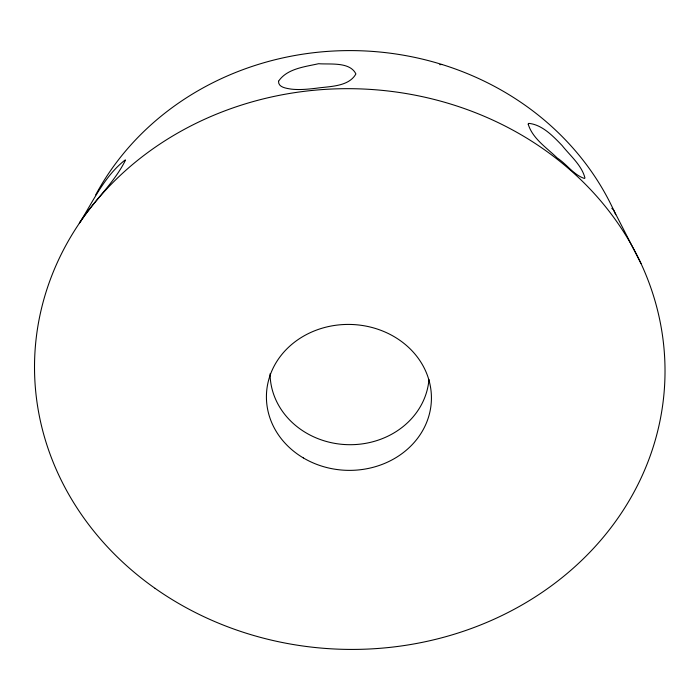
<?xml version="1.0" encoding="UTF-8"?>
<svg xmlns="http://www.w3.org/2000/svg" width="700" height="700" viewBox="0 0 700 700"><rect width="100%" height="100%" fill="white"/><g stroke="black" fill="none" stroke-linecap="round" stroke-linejoin="round"><path stroke-width="1.05" d="M439.757 64.68L441.928 64.47M611.8 208.311L613.471 209.72L640.99 263.489M428.96 379.523A79.564 71.015 1.7 0 1 346.964 444.649A79.564 71.015 1.7 0 1 270.069 373.817M95.734 194.819A284.655 259.201 1.7 0 1 361.874 50.82A284.655 259.201 1.7 0 1 615.72 214.69M528.202 124.11C532.42 138.513 546.849 147.84 557.209 157.99C566.702 164.115 573.519 174.799 584.378 178.456L584.972 178.045C581.761 165.218 570.176 155.741 562.153 145.574C553.14 136.194 542.229 124.67 528.762 123.366L528.202 124.11M125.475 160.195C113.916 183.558 93.231 201.285 79.328 223.291C93.082 201.416 104.344 176.234 125.081 160.037L125.475 160.195M278.547 81.226C278.119 87.544 286.72 88.34 291.296 89.127C299.67 90.064 308.088 89.197 316.418 88.226C329.525 86.266 348.644 86.931 355.906 73.946C349.886 61.565 330.137 64.619 318.596 63.709C304.806 66.832 287.053 68.582 278.547 81.226M303.336 457.923A82.513 72.966 1.7 0 0 431.27 402.43A82.513 72.966 1.7 0 0 312.165 331.826A82.513 72.966 1.7 0 0 303.336 457.923M155.059 588.341A315.28 280.341 1.7 0 0 661.841 410.699A315.28 280.341 1.7 0 0 232.4 108.106A315.28 280.341 1.7 0 0 155.059 588.341"/></g></svg>
